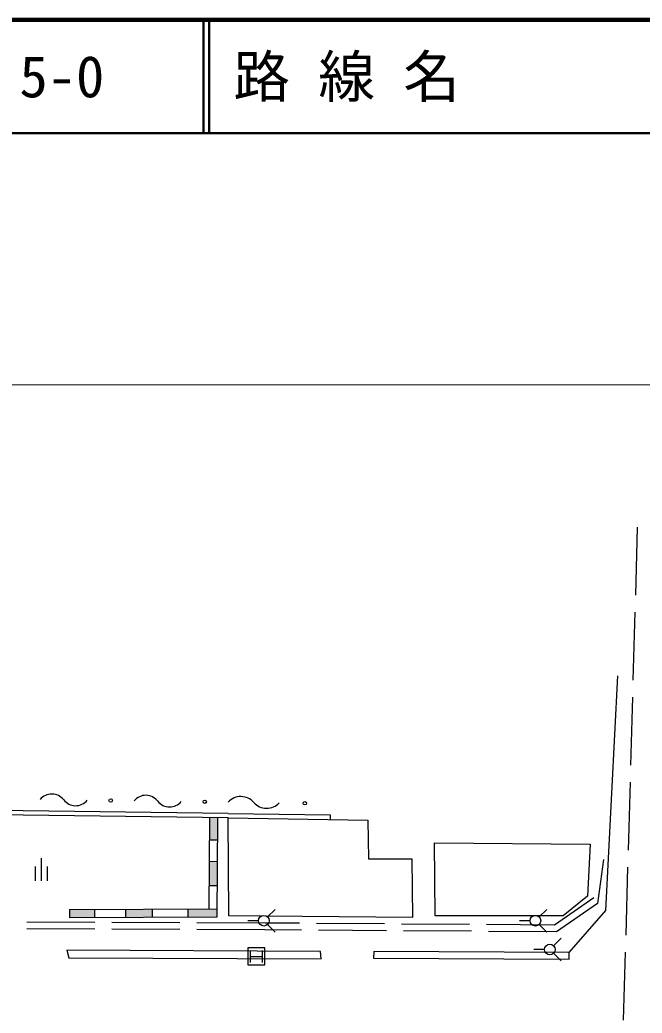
# Model space of a CAD drawing. Units: millimetres, scale not verified. Extents: x 40000 to 680000, y 20000 to 380000.
# Drawn here: x 161557 to 216431, y 292386 to 380000 of the extents above; entities that cross this region are included whole.
import ezdxf
from ezdxf.enums import TextEntityAlignment as Align

# ---------------------------------------------------------------- set-up
doc = ezdxf.new("R2010")
doc.units = ezdxf.units.MM
doc.header["$LTSCALE"] = 1000
doc.linetypes.add('DASHED', pattern=[7.5, 6, -1.5])
for name, color, linetype, lineweight in [('M-BGD', 7, 'Continuous', 25), ('M-BGD-EXST', 7, 'Continuous', 25), ('M-STR-HTXT', 7, 'Continuous', 13), ('M-TTL', 2, 'Continuous', 140), ('M-TTL-LINE', 7, 'Continuous', 50)]:
    doc.layers.add(name, color=color, linetype=linetype, lineweight=lineweight)
doc.layers.add('M-TTL-TXT', color=7, linetype='Continuous')
doc.styles.add('ＭＳ ゴシック', font='')
doc.styles.get('ＭＳ ゴシック').set_extended_font_data('MS Gothic')

msp = doc.modelspace()

# ---------------------------------------------------------------- hatches: boundary and pattern name
at = {"layer": 'M-BGD'}
for points in [[(179000, 307666), (179013, 309618), (178313, 309628), (178300, 307663)], [(178972, 303652), (178986, 305780), (178286, 305776), (178272, 303649)], [(168149, 300830), (168146, 301530), (165931, 301520), (165934, 300820)], [(173229, 300854), (173226, 301554), (170860, 301543), (170864, 300843)], [(178952, 300881), (178957, 301581), (178257, 301578), (176359, 301569), (176362, 300869)]]:
    msp.add_hatch(color=256, dxfattribs=at).paths.add_polyline_path(points)

# ---------------------------------------------------------------- linework, layer by layer
at = {"layer": 'M-BGD', "linetype": 'DASHED'}
for p, q in [((216008, 335260), (213329, 241498)), ((213024, 305931), (212507, 302054)), ((212166, 302548), (208704, 300157)), ((212507, 302054), (208889, 299556)), ((183170, 299728), (161028, 299814)), ((183174, 300328), (161033, 300414)), ((208889, 299556), (183170, 299728)), ((208704, 300157), (183174, 300328))]:
    msp.add_line(p, q, dxfattribs=at)
at = {"layer": 'M-BGD'}
for p, q in [((213240, 301451), (214274, 322129)), ((179911, 309607), (132482, 310224)), ((179917, 310007), (132490, 310624)), ((178257, 301578), (178313, 309628)), ((178952, 300881), (179013, 309618)), ((179976, 300957), (179911, 309607)), ((179911, 309607), (192240, 309413)), ((179917, 310007), (188923, 309865)), ((188923, 309865), (188914, 309465)), ((192240, 309413), (192305, 305992)), ((178300, 307663), (179000, 307666)), ((198114, 307412), (211863, 307283)), ((198179, 300957), (198114, 307412)), ((211863, 307283), (211605, 302700)), ((178286, 305776), (178986, 305780)), ((192305, 305992), (196113, 305992)), ((196113, 305992), (196178, 300828)), ((178272, 303649), (178972, 303652)), ((211605, 302700), (209475, 300957)), ((165931, 301520), (178957, 301581)), ((165931, 301520), (165934, 300820)), ((168146, 301530), (168149, 300830)), ((170860, 301543), (170864, 300843)), ((173226, 301554), (173229, 300854)), ((176359, 301569), (176362, 300869)), ((210009, 297746), (213240, 301451)), ((165934, 300820), (178952, 300881)), ((196178, 300828), (179976, 300957)), ((209475, 300957), (198179, 300957)), ((165693, 297943), (165862, 297265)), ((188082, 297833), (165693, 297943)), ((165862, 297265), (188130, 297181)), ((188130, 297181), (188082, 297833)), ((192777, 297833), (192734, 297229)), ((192734, 297229), (210009, 297143)), ((210009, 297746), (192777, 297833)), ((210009, 297143), (210009, 297746))]:
    msp.add_line(p, q, dxfattribs=at)
for centre in [(169566, 311141), (177858, 311034), (186687, 310901)]:
    msp.add_circle(centre, 150, dxfattribs=at)
for centre, radius, start, end in [((164372, 310384), 1325, 37.75674, 140.75279), ((166467, 312006), 1325, 217.75674, 320.75279), ((172665, 310276), 1325, 37.75674, 140.75279), ((174759, 311899), 1325, 217.75674, 320.75279), ((181041, 309971), 1518, 41.21556, 136.98472), ((183325, 311971), 1518, 221.21556, 316.98472)]:
    msp.add_arc(centre, radius, start, end, dxfattribs=at)
at = {"layer": 'M-BGD-EXST'}
for p, q in [((163445, 306056), (163445, 304056)), ((162911, 305323), (162911, 304056)), ((163978, 305323), (163978, 304056)), ((183407, 300875), (184074, 301541)), ((207354, 300875), (208020, 301541)), ((182603, 300541), (181660, 300541)), ((206549, 300541), (205606, 300541)), ((183407, 300208), (184074, 299541)), ((207354, 300208), (208020, 299541)), ((208624, 298335), (209290, 299002)), ((183162, 298140), (181662, 298140)), ((181662, 298140), (181662, 296640)), ((181894, 296867), (181894, 297917)), ((182945, 296862), (182945, 297912)), ((183162, 296640), (183162, 298140)), ((207819, 298002), (206876, 298002)), ((181894, 297392), (182944, 297392)), ((208624, 297668), (209290, 297002)), ((181662, 296640), (183162, 296640))]:
    msp.add_line(p, q, dxfattribs=at)
for centre in [(183074, 300541), (207020, 300541), (208290, 298002)]:
    msp.add_circle(centre, 471, dxfattribs=at)
at = {"layer": 'M-STR-HTXT'}
msp.add_line((69173, 347807), (569204, 347807), dxfattribs=at)
at = {"layer": 'M-TTL'}
msp.add_line((680000, 380000), (40000, 380000), dxfattribs=at)
at = {"layer": 'M-TTL-LINE'}
for p, q in [((177750, 380000), (177750, 370000)), ((178250, 380000), (178250, 370000)), ((40000, 370000), (680000, 370000))]:
    msp.add_line(p, q, dxfattribs=at)

# ---------------------------------------------------------------- texts
at = {"layer": 'M-TTL-TXT', "style": 'ＭＳ ゴシック'}
for s, p in [('5-0', (161521, 375000)), ('路 線 名', (180380, 375000))]:
    msp.add_text(s, height=3666, dxfattribs=at).set_placement(p, align=Align.MIDDLE_LEFT)

doc.saveas('drawing.dxf')
